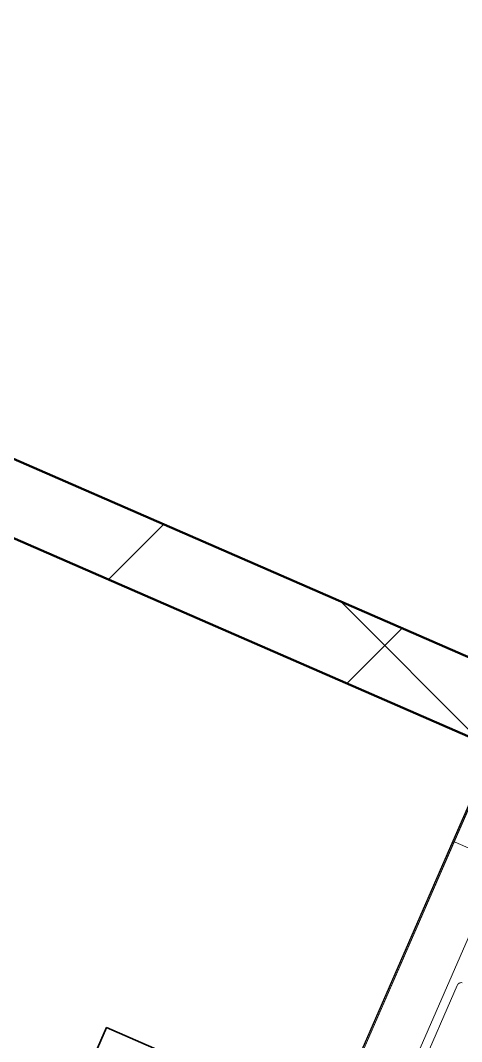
# Model space of a CAD drawing. Header units: millimetres. Extents: x -37281 to 954596, y -59787 to 956680.
# Drawn here: x 4202.8 to 4293.9, y -17724.1 to -17513.1 of the extents above; entities that cross this region are included whole.
import ezdxf

# ---------------------------------------------------------------- set-up
doc = ezdxf.new("R2010")
doc.units = ezdxf.units.MM
doc.header["$MEASUREMENT"] = 0
doc.linetypes.add('Dot & Dashed', pattern=[670.277762, 352.777767, -176.388884, 0, -141.111112])
for name, color, linetype, lineweight in [('0_Pen_No__2', 8, 'Continuous', 15), ('New_A-20-M_Roof_Pen_No__93', 8, 'Continuous', 13), ('New_A-25-M_Curtain_Wall_Pen_No__90', 8, 'Continuous', 20), ('New_A-25-M_Wall_Ext_Pen_No__87', 8, 'Continuous', 20), ('New_A-25-M_Wall_Int_Pen_No__155', 5, 'Continuous', 35), ('New_ArchiCAD Windows_Pen_No__1', 7, 'Continuous', 13)]:
    doc.layers.add(name, color=color, linetype=linetype, lineweight=lineweight)
for name, color, linetype, lineweight, true_color in [('0_Pen_No__54', 7, 'Continuous', 35, 0x444444), ('New_A-25-M_Curtain_Wall_Pen_No__69', 7, 'Continuous', 20, 0x606060), ('New_A-25-M_Wall_Int_Pen_No__27', 7, 'Continuous', 50, 0x2a2a2a), ('New_ArchiCAD Windows_Pen_No__23', 7, 'Continuous', 30, 0x2a2a2a)]:
    doc.layers.add(name, color=color, linetype=linetype, lineweight=lineweight, true_color=true_color)
for name, color, linetype in [('New_A-20-M_Roof', 7, 'Continuous'), ('New_A-25-M_Curtain_Wall', 7, 'Continuous'), ('New_A-25-M_Wall_Ext', 7, 'Continuous'), ('New_A-25-M_Wall_Int', 7, 'Continuous'), ('New_ArchiCAD Windows', 7, 'Continuous')]:
    doc.layers.add(name, color=color, linetype=linetype)

# ---------------------------------------------------------------- blocks, each defined once
blk = doc.blocks.new('Wall_2_3', base_point=(10092.6, -4631.3))
at = {"layer": 'New_A-25-M_Wall_Ext_Pen_No__87', "linetype": 'Continuous', "flags": 128}
blk.add_lwpolyline([(10000.93, -4591.33), (2142.47, -22613.27)], dxfattribs=at)
blk = doc.blocks.new('Wall_4_3', base_point=(9982.59, -4632.6))
at = {"layer": 'New_A-25-M_Wall_Ext_Pen_No__87', "linetype": 'Continuous', "flags": 128}
blk.add_lwpolyline([(2142.18, -22613.14), (4865.77, -16367.08)], dxfattribs=at)
blk = doc.blocks.new('Triple Window 19[12]_3')
at = {"layer": 'New_ArchiCAD Windows_Pen_No__1', "linetype": 'Continuous'}
for p, q in [((4292.56, -17682.89), (4292.1, -17682.69)), ((4466.26, -17758.64), (4292.56, -17682.89))]:
    blk.add_line(p, q, dxfattribs=at)
at = {"layer": 'New_ArchiCAD Windows_Pen_No__23', "linetype": 'Continuous'}
blk.add_line((4292.1, -17682.69), (4272.12, -17728.53), dxfattribs=at)
blk = doc.blocks.new('Triple Window 19[13]_3')
at = {"layer": 'New_ArchiCAD Windows_Pen_No__1', "linetype": 'Continuous'}
for p, q in [((4292.56, -17682.89), (4292.1, -17682.69)), ((4466.26, -17758.64), (4292.56, -17682.89))]:
    blk.add_line(p, q, dxfattribs=at)
at = {"layer": 'New_ArchiCAD Windows_Pen_No__23', "linetype": 'Continuous'}
blk.add_line((4322.08, -17613.94), (4292.1, -17682.69), dxfattribs=at)
blk = doc.blocks.new('Wall_139_3', base_point=(10165.92, -4712.54))
at = {"layer": 'New_ArchiCAD Windows', "color": 251, "linetype": 'Continuous', "lineweight": 20, "true_color": 0x606060}
for name in ['Triple Window 19[13]_3', 'Triple Window 19[12]_3']:
    blk.add_blockref(name, (0, 0), dxfattribs=at)
blk = doc.blocks.new('Wall_146_3', base_point=(4306.54, -17649.59))
at = {"layer": 'New_A-25-M_Wall_Int_Pen_No__155', "linetype": 'Continuous'}
h = blk.add_hatch(dxfattribs=at)
h.set_pattern_fill('Grid_5x5_Diagonal_0003', color=256, style=0, pattern_type=2)
h.set_pattern_definition([(45, (0, 0), (-35.35534, 35.35534), []), (135, (0, 0), (35.35534, 35.35534), [])])
h.paths.add_polyline_path([(4306.54, -17649.59), (4129.91, -17572.57), (4137.66, -17592.31), (4300.54, -17663.34)])
at = {"layer": 'New_A-25-M_Wall_Int_Pen_No__27', "linetype": 'Continuous', "flags": 128}
for points in [[(4306.54, -17649.59), (4129.91, -17572.57)], [(4137.66, -17592.31), (4300.54, -17663.34)], [(4300.54, -17663.34), (4306.54, -17649.59)]]:
    blk.add_lwpolyline(points, dxfattribs=at)
blk = doc.blocks.new('Morph_1_3')
at = {"layer": 'New_A-20-M_Roof_Pen_No__93', "linetype": 'Continuous', "flags": 128}
blk.add_lwpolyline([(2064.53, -22792.01), (10012.82, -4564.06)], dxfattribs=at)
blk = doc.blocks.new('Beam_4_3', base_point=(10000.93, -4591.33))
at = {"layer": 'New_A-25-M_Curtain_Wall_Pen_No__69', "linetype": 'Dot & Dashed'}
blk.add_line((10000.93, -4591.33), (2142.47, -22613.27), dxfattribs=at)
at = {"layer": 'New_A-25-M_Curtain_Wall_Pen_No__90', "linetype": 'Continuous'}
blk.add_line((10000.93, -4591.33), (2142.47, -22613.27), dxfattribs=at)

msp = doc.modelspace()

# ---------------------------------------------------------------- linework, layer by layer
at = {"layer": '0_Pen_No__2', "linetype": 'Continuous', "flags": 128}
for points in [[(4279.94, -17737.94), (4300.72, -17690.27)], [(4293.99, -17711.94), (4293.84, -17711.93), (4293.68, -17711.95), (4293.53, -17712), (4293.39, -17712.07), (4293.26, -17712.16), (4293.15, -17712.27), (4293.05, -17712.39), (4292.98, -17712.53), (4285.19, -17730.41)]]:
    msp.add_lwpolyline(points, dxfattribs=at)
at = {"layer": '0_Pen_No__54', "linetype": 'Continuous', "flags": 128}
msp.add_lwpolyline([(3959.54, -18494.98), (4284.73, -17749.21), (4220.57, -17721.23), (3895.38, -18467)], close=True, dxfattribs=at)

# ---------------------------------------------------------------- block references
at = {"layer": 'New_A-20-M_Roof', "linetype": 'Continuous', "lineweight": 0}
msp.add_blockref('Morph_1_3', (0, 0), dxfattribs=at)
at = {"layer": 'New_A-25-M_Curtain_Wall', "color": 8, "lineweight": 20}
msp.add_blockref('Beam_4_3', (10000.93, -4591.33), dxfattribs=at)
at = {"layer": 'New_A-25-M_Wall_Ext', "color": 250, "lineweight": 50, "true_color": 0x2a2a2a}
for name, p in [('Wall_4_3', (9982.59, -4632.6)), ('Wall_139_3', (10165.92, -4712.54)), ('Wall_2_3', (10092.6, -4631.3))]:
    msp.add_blockref(name, p, dxfattribs=at)
at = {"layer": 'New_A-25-M_Wall_Int', "color": 250, "lineweight": 50, "true_color": 0x2a2a2a}
msp.add_blockref('Wall_146_3', (4306.54, -17649.59), dxfattribs=at)

doc.saveas('drawing.dxf')
